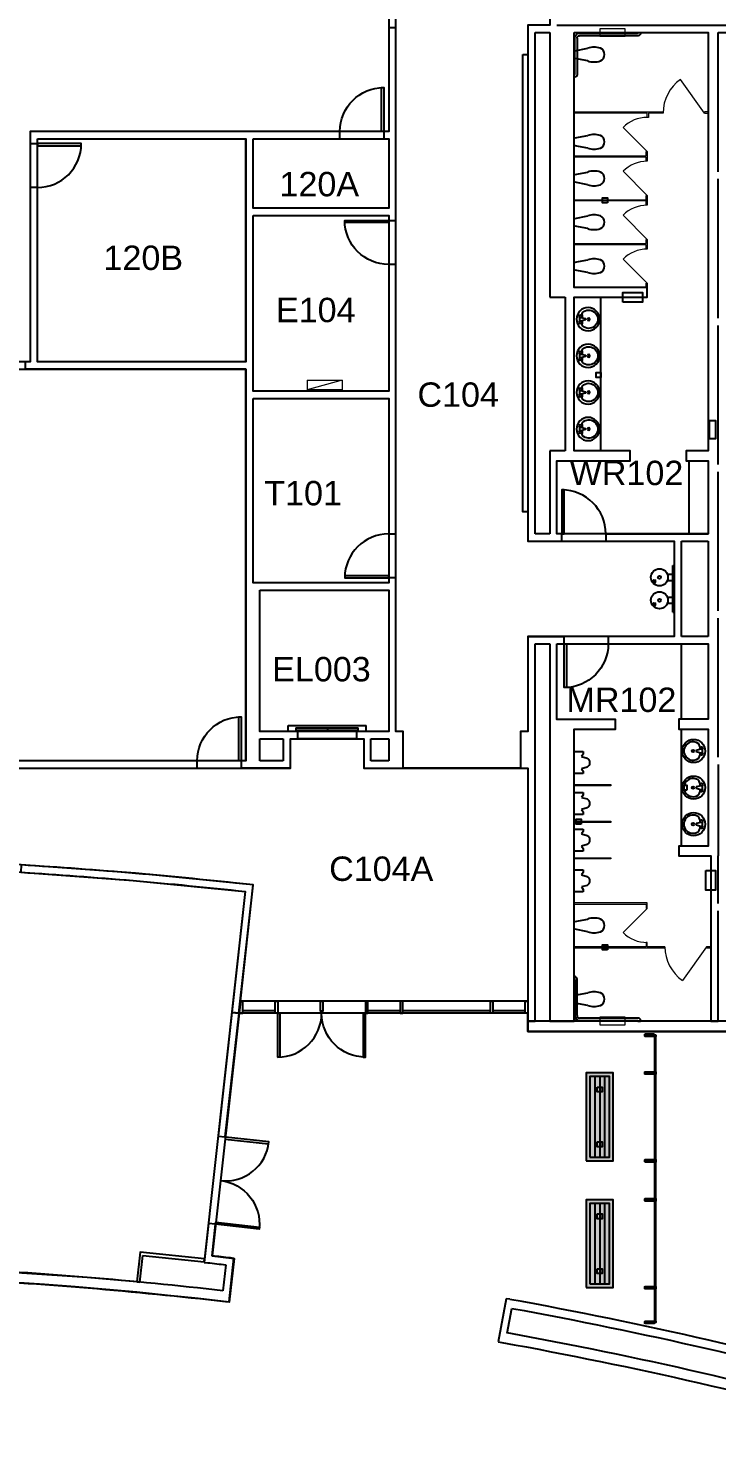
# Model space of a CAD drawing. Header units: inches. Extents: x -60 to 4824, y -1448 to 1233.
# Drawn here: x 3400 to 3965, y -550 to 607 of the extents above; entities that cross this region are included whole.
import ezdxf

# ---------------------------------------------------------------- set-up
doc = ezdxf.new("R2010")
doc.units = ezdxf.units.IN
doc.header["$LTSCALE"] = 96
doc.header["$MEASUREMENT"] = 0
doc.header["$PDMODE"] = 1
doc.header["$PDSIZE"] = -2
for name, color, linetype, lineweight in [('A-Anno-Note', 3, 'Continuous', 25), ('A-EQPM-FIXD', 2, 'Continuous', 13), ('A-FLOR-CASE', 3, 'Continuous', 25), ('A-FLOR-FIXT', 3, 'Continuous', 25), ('A-FLOR-PFIX', 3, 'Continuous', 25), ('A-FLOR-TPTN', 4, 'Continuous', 18)]:
    doc.layers.add(name, color=color, linetype=linetype, lineweight=lineweight)
for name, color, linetype in [('A-DOOR', 4, 'Continuous'), ('A-FLOR-EVTR', 3, 'Continuous'), ('A-FLOR-FD', 1, 'Continuous'), ('A-GLAZ', 3, 'Continuous'), ('A-WALL', 5, 'Continuous'), ('A-WALL-JAMB', 6, 'Continuous'), ('POLYGONS', 1, 'Continuous')]:
    doc.layers.add(name, color=color, linetype=linetype)
doc.styles.add('ATT', font='txt')
doc.styles.get("Standard").update_dxf_attribs({"font": 'arial.ttf'})

# ---------------------------------------------------------------- blocks, each defined once
blk = doc.blocks.new('GBP01')
for p, q in [((-55.5, -1), (-55.5, -1.5)), ((-53.3, -1), (-55.5, -1)), ((-53.5, -3.5), (-5.5, -3.5)), ((-53.3, -1.125), (-53.3, -1)), ((-5.5, -1.5), (-52.925, -1.5)), ((-3.5, -5.5), (-3.5, -35.5)), ((-1.5, -35.125), (-1.5, -5.5)), ((-1.5, -37.5), (-1, -37.5)), ((-1, -35.5), (-1.125, -35.5)), ((-1, -37.5), (-1, -35.5))]:
    blk.add_line(p, q)
for centre, radius, start, end in [((-53.5, -1.5), 2, 180.000008, 270.000006), ((-52.925, -1.125), 0.375, 180.000008, 270.000006), ((-5.5, -5.5), 4, 0.000006, 90.000003), ((-5.5, -5.5), 2, 0.000006, 90.000003), ((-1.5, -35.5), 2, 180.000008, 270.000006), ((-1.125, -35.125), 0.375, 180.000008, 270.000006)]:
    blk.add_arc(centre, radius, start, end)
blk.add_point((0, 0))
blk = doc.blocks.new('urnp01')
for p, q in [((-9, -7.5), (-9, 0)), ((-9, 0), (9, 0)), ((9, 0), (9, -7.5)), ((-7, -7.5), (-9, -7.5)), ((-5, -6), (-7, -7.5)), ((-3.7, -10.6), (-5, -6)), ((5, -6), (3.7, -10.6)), ((7, -7.5), (5, -6)), ((9, -7.5), (7, -7.5))]:
    blk.add_line(p, q)
blk.add_arc((0, -9), 4.03, 203.6878, 336.3141)
blk.add_point((0, 0))
blk = doc.blocks.new('15PLAV05')
at = {"color": 0, "linetype": 'ByBlock'}
for p, q in [((2.5, -1.5), (2.5, 1.5)), ((7.5, 0.5), (3.5, 1.5)), ((4.5, 1.25), (4.5, 3.741657)), ((7.5, -0.5), (7.5, 0.5)), ((3.5, -1.5), (7.5, -0.5)), ((4.5, -3.741657), (4.5, -1.25))]:
    blk.add_line(p, q, dxfattribs=at)
for centre, radius in [((9.5, 0), 9.5), ((3, 2.5), 1), ((10, 0), 1), ((3, -2.5), 1)]:
    blk.add_circle(centre, radius, dxfattribs=at)
for centre, radius, start, end in [((7.5, 3.741657), 3, 123.748989, 180), ((10, 0), 7.5, 236.251011, 123.748989), ((7.5, -3.741657), 3, 180, 236.251011)]:
    blk.add_arc(centre, radius, start, end, dxfattribs=at)
at = {"color": 0, "linetype": 'ByBlock', "style": 'ATT'}
for tag, p, flags in [('ROOM_NUMBER', (0, -27), 1), ('ITEM', (0, -18), 3)]:
    blk.add_attdef(tag, p, '', height=6, dxfattribs=dict(at, flags=flags))
blk = doc.blocks.new('$ELKAYEDFPBM117C')
at = {"layer": 'A-FLOR-FIXT'}
for p, q in [((-19.2, -1), (-19.2, 0)), ((19.2, -1), (19.2, 0)), ((19.2, -1), (-19.2, -1)), ((-11.9, -5.5), (-11.9, -1)), ((-6.9, -5.5), (-6.9, -1)), ((6.9, -5.5), (6.9, -1)), ((11.9, -5.5), (11.9, -1)), ((-7, -16.7), (-7, -15.3)), ((-5.7, -15.2), (-6.7, -15.1)), ((-5.7, -16.8), (-6.7, -16.9)), ((11.7, -16.7), (11.7, -15.3)), ((13.1, -15.2), (12, -15.1)), ((13.1, -16.8), (12, -16.9))]:
    blk.add_line(p, q, dxfattribs=at)
for centre, radius in [((-9.4, -12), 7), ((-9.4, -12), 1.25), ((9.4, -12), 7), ((9.4, -12), 1.25)]:
    blk.add_circle(centre, radius, dxfattribs=at)
for centre, radius, start, end in [((-6.8, -15.3), 0.25, 81.3185, 180), ((-6.8, -16.7), 0.25, 180, 278.6819), ((-5.7, -16), 0.75, 269.997, 90), ((12, -15.3), 0.25, 81.3185, 180), ((12, -16.7), 0.25, 180, 278.6819), ((13.1, -16), 0.75, 269.997, 90)]:
    blk.add_arc(centre, radius, start, end, dxfattribs=at)
blk = doc.blocks.new('WCP02')
for p, q in [((3, -2.7), (3, 2.7)), ((3.8, 3.7), (16, 6)), ((16, -6), (3.8, -3.7))]:
    blk.add_line(p, q)
for centre, radius, start, end in [((4, 2.7), 1, 100.8851, 180), ((22, -11.4), 18.4, 70.949, 109.051), ((25.5, 0), 6.5, 292.6184, 67.3801), ((4, -2.7), 1, 180, 259.1149), ((22, 11.4), 18.4, 250.949, 289.051)]:
    blk.add_arc(centre, radius, start, end)
blk.add_point((0, 0))
blk = doc.blocks.new('bench 6ft')
at = {"layer": 'A-FLOR-CASE'}
blk.add_hatch(color=254, dxfattribs=at).paths.add_polyline_path([(0, -72), (22, -72), (22, 0), (0, 0)])
for p, q in [((7, -3), (7, -69)), ((11, -3), (11, -69)), ((15, -3), (15, -69))]:
    blk.add_line(p, q, dxfattribs=at)
for points in [[(0, -72), (22, -72), (22, 0), (0, 0)], [(3, -69), (19, -69), (19, -3), (3, -3)]]:
    blk.add_lwpolyline(points, close=True, dxfattribs=at)
at = {"layer": 'A-FLOR-CASE', "color": 4}
for points in [[(9, -11.5), (13, -11.5), (13, -15.5), (9, -15.5)], [(9, -56.5), (13, -56.5), (13, -60.5), (9, -60.5)]]:
    blk.add_lwpolyline(points, close=True, dxfattribs=at)
blk = doc.blocks.new('*U217')
at = {"color": 0, "linetype": 'ByBlock'}
for points in [[(-0.5, 0), (0.5, 0, -0.4142136), (1, -0.5), (1, -7.5, -0.4142136), (0.5, -8), (-0.5, -8, -0.4142136), (-1, -7.5), (-1, -0.5, -0.4142136)], [(-0.5, -0.25), (0.5, -0.25, -0.4142136), (0.75, -0.5), (0.75, -7.5, -0.4142136), (0.5, -7.75), (-0.5, -7.75, -0.4142136), (-0.75, -7.5), (-0.75, -0.5, -0.4142136)]]:
    blk.add_lwpolyline(points, format="xyb", close=True, dxfattribs=at)
blk = doc.blocks.new('el-65')
for p, q in [((-0.149, 0.081), (0.149, 0.081)), ((-0.149, 0.081), (-0.149, 0)), ((0.149, 0.081), (-0.149, 0)), ((0.149, 0), (-0.149, 0)), ((0.149, 0.081), (0.149, 0))]:
    blk.add_line(p, q)
blk = doc.blocks.new('*U490')
at = {"linetype": 'ByBlock', "lineweight": -2}
for p, q in [((0, 0), (0, -6)), ((135.5, 0), (0, 0)), ((0, -6), (90.5, -6)), ((96.5, -6), (135.5, -6))]:
    blk.add_line(p, q, dxfattribs=at)
at = {"lineweight": -2}
for p, q in [((0, 0), (0, -6)), ((135.5, 0), (0, 0)), ((0, -6), (90.5, -6)), ((96.5, -6), (135.5, -6))]:
    blk.add_line(p, q, dxfattribs=at)
blk = doc.blocks.new('*U496')
at = {"linetype": 'ByBlock', "lineweight": -2}
for p, q in [((0, 0), (0, -6)), ((68.5, 0), (0, 0)), ((158.5, 0), (74.5, 0)), ((158.5, -6), (158.5, 0)), ((352.5, 0), (194.5, 0)), ((352.5, -6), (352.5, 0)), ((388.5, 0), (388.5, -6)), ((609.5, 0), (388.5, 0)), ((609.5, -6), (609.5, 0)), ((645.5, 0), (645.5, -6)), ((771.5, 0), (645.5, 0)), ((0, -6), (16, -6)), ((18.5, -6), (158.5, -6)), ((194.5, 0), (194.5, -6)), ((194.5, -6), (279.5, -6)), ((285.5, -6), (342.5, -6)), ((348.5, -6), (352.5, -6)), ((388.5, -6), (492.5, -6)), ((498.5, -6), (609.5, -6)), ((645.5, -6), (649.5, -6)), ((655.5, -6), (771.5, -6)), ((777.5, -6), (795.5, -6))]:
    blk.add_line(p, q, dxfattribs=at)
at = {"lineweight": -2}
for p, q in [((0, 0), (0, -6)), ((68.5, 0), (0, 0)), ((158.5, 0), (74.5, 0)), ((158.5, -6), (158.5, 0)), ((352.5, 0), (194.5, 0)), ((352.5, -6), (352.5, 0)), ((388.5, 0), (388.5, -6)), ((609.5, 0), (388.5, 0)), ((609.5, -6), (609.5, 0)), ((645.5, 0), (645.5, -6)), ((771.5, 0), (645.5, 0)), ((0, -6), (16, -6)), ((18.5, -6), (158.5, -6)), ((194.5, 0), (194.5, -6)), ((194.5, -6), (279.5, -6)), ((285.5, -6), (342.5, -6)), ((348.5, -6), (352.5, -6)), ((388.5, -6), (492.5, -6)), ((498.5, -6), (609.5, -6)), ((645.5, -6), (649.5, -6)), ((655.5, -6), (771.5, -6)), ((777.5, -6), (795.5, -6))]:
    blk.add_line(p, q, dxfattribs=at)
blk = doc.blocks.new('*U502')
at = {"linetype": 'ByBlock', "lineweight": -2}
for p, q in [((-6, -6), (4, -6)), ((4, 0), (0, 0)), ((4, -6), (4, 0)), ((40, 0), (40, -6)), ((183, 0), (40, 0)), ((40, -6), (183, -6))]:
    blk.add_line(p, q, dxfattribs=at)
at = {"lineweight": -2}
for p, q in [((-6, -6), (4, -6)), ((4, 0), (0, 0)), ((4, -6), (4, 0)), ((40, 0), (40, -6)), ((183, 0), (40, 0)), ((40, -6), (183, -6))]:
    blk.add_line(p, q, dxfattribs=at)
blk = doc.blocks.new('*U350')
at = {"linetype": 'ByBlock', "lineweight": -2}
for p, q in [((26.5, 0), (0, 0)), ((6, -6), (20.5, -6))]:
    blk.add_line(p, q, dxfattribs=at)
at = {"lineweight": -2}
for p, q in [((26.5, 0), (0, 0)), ((6, -6), (20.5, -6))]:
    blk.add_line(p, q, dxfattribs=at)
blk = doc.blocks.new('*U351')
at = {"linetype": 'ByBlock', "lineweight": -2}
for p, q in [((-6, 0), (34.5, 0)), ((280, 0), (261, 0)), ((282.5, 0), (604.5, 0)), ((0, -6), (19, -6)), ((30.5, -6), (34.5, -6)), ((34.5, -6), (34.5, 0)), ((70.5, 0), (70.5, -6)), ((258.5, 0), (70.5, 0)), ((70.5, -6), (258.5, -6)), ((261, -6), (280, -6)), ((282.5, -6), (377, -6)), ((383, -6), (598.5, -6))]:
    blk.add_line(p, q, dxfattribs=at)
at = {"lineweight": -2}
for p, q in [((-6, 0), (34.5, 0)), ((280, 0), (261, 0)), ((282.5, 0), (604.5, 0)), ((0, -6), (19, -6)), ((30.5, -6), (34.5, -6)), ((34.5, -6), (34.5, 0)), ((70.5, 0), (70.5, -6)), ((258.5, 0), (70.5, 0)), ((70.5, -6), (258.5, -6)), ((261, -6), (280, -6)), ((282.5, -6), (377, -6)), ((383, -6), (598.5, -6))]:
    blk.add_line(p, q, dxfattribs=at)
blk = doc.blocks.new('*U353')
at = {"linetype": 'ByBlock', "lineweight": -2}
for p, q in [((0, 0), (181, 0)), ((181, -6), (181, 0)), ((217, 0), (217, -6)), ((217, 0), (346.5, 0)), ((352.5, 0), (576, 0)), ((699, 0), (576, 0)), ((0, -6), (171, -6)), ((177, -6), (181, -6)), ((217, -6), (237, -6)), ((243, -6), (450, -6)), ((456, -6), (570, -6)), ((576, -6), (699, -6))]:
    blk.add_line(p, q, dxfattribs=at)
at = {"lineweight": -2}
for p, q in [((0, 0), (181, 0)), ((181, -6), (181, 0)), ((217, 0), (217, -6)), ((217, 0), (346.5, 0)), ((352.5, 0), (576, 0)), ((699, 0), (576, 0)), ((0, -6), (171, -6)), ((177, -6), (181, -6)), ((217, -6), (237, -6)), ((243, -6), (450, -6)), ((456, -6), (570, -6)), ((576, -6), (699, -6))]:
    blk.add_line(p, q, dxfattribs=at)
blk = doc.blocks.new('*U354')
at = {"linetype": 'ByBlock', "lineweight": -2}
for p, q in [((10, 0), (6, 0)), ((6, -6), (10, -6)), ((10, -6), (10, 0)), ((46, 0), (46, -6)), ((117, 0), (46, 0)), ((46, -6), (300, -6)), ((294, 0), (123, 0))]:
    blk.add_line(p, q, dxfattribs=at)
at = {"lineweight": -2}
for p, q in [((10, 0), (6, 0)), ((6, -6), (10, -6)), ((10, -6), (10, 0)), ((46, 0), (46, -6)), ((117, 0), (46, 0)), ((46, -6), (300, -6)), ((294, 0), (123, 0))]:
    blk.add_line(p, q, dxfattribs=at)
blk = doc.blocks.new('*U366')
at = {"linetype": 'ByBlock', "lineweight": -2}
for p, q in [((18, 3), (0, 3)), ((24, 3), (282, 3)), ((6, -3), (18, -3)), ((38, -3), (148, -3)), ((156, -3), (276, -3))]:
    blk.add_line(p, q, dxfattribs=at)
at = {"lineweight": -2}
for p, q in [((18, 3), (0, 3)), ((24, 3), (282, 3)), ((6, -3), (18, -3)), ((38, -3), (148, -3)), ((156, -3), (276, -3))]:
    blk.add_line(p, q, dxfattribs=at)
blk = doc.blocks.new('*U295')
at = {"linetype": 'ByBlock', "lineweight": -2}
for p, q in [((32.1, 3), (0, 3)), ((32.1, -3), (32.1, 3)), ((104.1, 3), (104.1, -3)), ((206.2, 3), (104.1, 3)), ((206.2, -3), (206.2, 3)), ((6, -3), (32.1, -3)), ((104.1, -3), (206.2, -3))]:
    blk.add_line(p, q, dxfattribs=at)
at = {"lineweight": -2}
for p, q in [((32.1, 3), (0, 3)), ((32.1, -3), (32.1, 3)), ((104.1, 3), (104.1, -3)), ((206.2, 3), (104.1, 3)), ((206.2, -3), (206.2, 3)), ((6, -3), (32.1, -3)), ((104.1, -3), (206.2, -3))]:
    blk.add_line(p, q, dxfattribs=at)
blk = doc.blocks.new('*U296')
at = {"linetype": 'ByBlock', "lineweight": -2}
for p, q in [((30, 3), (8.5, 3)), ((0, -3), (36, -3))]:
    blk.add_line(p, q, dxfattribs=at)
at = {"lineweight": -2}
for p, q in [((30, 3), (8.5, 3)), ((0, -3), (36, -3))]:
    blk.add_line(p, q, dxfattribs=at)
blk = doc.blocks.new('*U299')
at = {"linetype": 'ByBlock', "lineweight": -2}
for p, q in [((0, 0), (0, -6)), ((207.5, 0), (0, 0)), ((315.5, 0), (237.5, 0)), ((0, -6), (309.5, -6))]:
    blk.add_line(p, q, dxfattribs=at)
at = {"lineweight": -2}
for p, q in [((0, 0), (0, -6)), ((207.5, 0), (0, 0)), ((315.5, 0), (237.5, 0)), ((0, -6), (309.5, -6))]:
    blk.add_line(p, q, dxfattribs=at)
blk = doc.blocks.new('*U303')
at = {"linetype": 'ByBlock', "lineweight": -2}
for p, q in [((0, 3), (30, 3)), ((30, -3), (30, 3)), ((66, 3), (66, -3)), ((120, 3), (66, 3)), ((148, 3), (126, 3)), ((6, -3), (18, -3)), ((24, -3), (30, -3)), ((66, -3), (148, -3))]:
    blk.add_line(p, q, dxfattribs=at)
at = {"lineweight": -2}
for p, q in [((0, 3), (30, 3)), ((30, -3), (30, 3)), ((66, 3), (66, -3)), ((120, 3), (66, 3)), ((148, 3), (126, 3)), ((6, -3), (18, -3)), ((24, -3), (30, -3)), ((66, -3), (148, -3))]:
    blk.add_line(p, q, dxfattribs=at)
blk = doc.blocks.new('*U304')
at = {"linetype": 'ByBlock', "lineweight": -2}
for p, q in [((18, 3), (6, 3)), ((28, 3), (24, 3)), ((28, -3), (28, 3)), ((64, 3), (64, -3)), ((64, 3), (148, 3)), ((0, -3), (28, -3)), ((64, -3), (120, -3)), ((126, -3), (148, -3))]:
    blk.add_line(p, q, dxfattribs=at)
at = {"lineweight": -2}
for p, q in [((18, 3), (6, 3)), ((28, 3), (24, 3)), ((28, -3), (28, 3)), ((64, 3), (64, -3)), ((64, 3), (148, 3)), ((0, -3), (28, -3)), ((64, -3), (120, -3)), ((126, -3), (148, -3))]:
    blk.add_line(p, q, dxfattribs=at)
blk = doc.blocks.new('*U305')
at = {"linetype": 'ByBlock', "lineweight": -2}
for p, q in [((0, 0), (0, -7.3)), ((134, 0), (8, 0)), ((8, -7.3), (134, -7.3))]:
    blk.add_line(p, q, dxfattribs=at)
at = {"lineweight": -2}
for p, q in [((0, 0), (0, -7.3)), ((134, 0), (8, 0)), ((8, -7.3), (134, -7.3))]:
    blk.add_line(p, q, dxfattribs=at)
blk = doc.blocks.new('*U306')
at = {"linetype": 'ByBlock', "lineweight": -2}
for p, q in [((420, 0), (-3, 0)), ((3, -6), (414, -6))]:
    blk.add_line(p, q, dxfattribs=at)
at = {"lineweight": -2}
for p, q in [((420, 0), (-3, 0)), ((3, -6), (414, -6))]:
    blk.add_line(p, q, dxfattribs=at)
blk = doc.blocks.new('*U307')
at = {"linetype": 'ByBlock', "lineweight": -2}
for p, q in [((31.5, 8), (7.5, 8)), ((31.5, 0), (31.5, 8)), ((7.5, 0), (31.5, 0))]:
    blk.add_line(p, q, dxfattribs=at)
at = {"lineweight": -2}
for p, q in [((31.5, 8), (7.5, 8)), ((31.5, 0), (31.5, 8)), ((7.5, 0), (31.5, 0))]:
    blk.add_line(p, q, dxfattribs=at)
blk = doc.blocks.new('*U309')
at = {"linetype": 'ByBlock', "lineweight": -2}
for p, q in [((0, 8), (0, 0)), ((18, 8), (0, 8)), ((0, 0), (18, 0))]:
    blk.add_line(p, q, dxfattribs=at)
at = {"lineweight": -2}
for p, q in [((0, 8), (0, 0)), ((18, 8), (0, 8)), ((0, 0), (18, 0))]:
    blk.add_line(p, q, dxfattribs=at)
blk = doc.blocks.new('*U310')
at = {"linetype": 'ByBlock', "lineweight": -2}
for p, q in [((36, 3), (0, 3)), ((8.5, -3), (29, -3))]:
    blk.add_line(p, q, dxfattribs=at)
at = {"lineweight": -2}
for p, q in [((36, 3), (0, 3)), ((8.5, -3), (29, -3))]:
    blk.add_line(p, q, dxfattribs=at)
blk = doc.blocks.new('*U244')
at = {"linetype": 'ByBlock', "lineweight": -2}
for p, q in [((0, 3), (0, -3)), ((99.8, 3), (0, 3)), ((0, -3), (105.8, -3))]:
    blk.add_line(p, q, dxfattribs=at)
at = {"lineweight": -2}
for p, q in [((0, 3), (0, -3)), ((99.8, 3), (0, 3)), ((0, -3), (105.8, -3))]:
    blk.add_line(p, q, dxfattribs=at)
blk = doc.blocks.new('*U251')
at = {"linetype": 'ByBlock', "lineweight": -2}
for p, q in [((14.5, 0), (0, 0)), ((0, -6), (26.5, -6)), ((26.5, 0), (20.5, 0)), ((26.5, -6), (26.5, 0))]:
    blk.add_line(p, q, dxfattribs=at)
at = {"lineweight": -2}
for p, q in [((14.5, 0), (0, 0)), ((0, -6), (26.5, -6)), ((26.5, 0), (20.5, 0)), ((26.5, -6), (26.5, 0))]:
    blk.add_line(p, q, dxfattribs=at)
blk = doc.blocks.new('*U252')
at = {"linetype": 'ByBlock', "lineweight": -2}
for p, q in [((0, 0), (0, -6)), ((6, 0), (0, 0)), ((31, 0), (12, 0)), ((0, -6), (31, -6))]:
    blk.add_line(p, q, dxfattribs=at)
at = {"lineweight": -2}
for p, q in [((0, 0), (0, -6)), ((6, 0), (0, 0)), ((31, 0), (12, 0)), ((0, -6), (31, -6))]:
    blk.add_line(p, q, dxfattribs=at)
blk = doc.blocks.new('*U253')
at = {"linetype": 'ByBlock', "lineweight": -2}
for p, q in [((24, 0), (6, 0)), ((0, -6), (24, -6))]:
    blk.add_line(p, q, dxfattribs=at)
at = {"lineweight": -2}
for p, q in [((24, 0), (6, 0)), ((0, -6), (24, -6))]:
    blk.add_line(p, q, dxfattribs=at)
blk = doc.blocks.new('*U254')
at = {"linetype": 'ByBlock', "lineweight": -2}
for p, q in [((0, 0), (0, -8.5)), ((177, 0), (0, 0)), ((177, -8.5), (177, 0)), ((213, 0), (213, -8.5)), ((348, 0), (213, 0)), ((348, -8.5), (348, 0)), ((0, -8.5), (177, -8.5)), ((213, -8.5), (348, -8.5))]:
    blk.add_line(p, q, dxfattribs=at)
at = {"lineweight": -2}
for p, q in [((0, 0), (0, -8.5)), ((177, 0), (0, 0)), ((177, -8.5), (177, 0)), ((213, 0), (213, -8.5)), ((348, 0), (213, 0)), ((348, -8.5), (348, 0)), ((0, -8.5), (177, -8.5)), ((213, -8.5), (348, -8.5))]:
    blk.add_line(p, q, dxfattribs=at)
blk = doc.blocks.new('*U319')
at = {"linetype": 'ByBlock', "lineweight": -2}
for p, q in [((21, 0.1), (18, 0)), ((-3, -6), (0, -6))]:
    blk.add_line(p, q, dxfattribs=at)
at = {"lineweight": -2}
for p, q in [((21, 0.1), (18, 0)), ((-3, -6), (0, -6))]:
    blk.add_line(p, q, dxfattribs=at)
at = {"linetype": 'ByBlock', "lineweight": -2, "extrusion": (0, 0, -1)}
blk.add_arc((0, 3588), 3588, 269.7126, 269.9521, dxfattribs=at)
at = {"lineweight": -2, "extrusion": (0, 0, -1)}
blk.add_arc((0, 3588), 3588, 269.7126, 269.9521, dxfattribs=at)
at = {"linetype": 'ByBlock', "lineweight": -2}
blk.add_arc((0, 3588), 3594, 270, 270.2395, dxfattribs=at)
at = {"lineweight": -2}
blk.add_arc((0, 3588), 3594, 270, 270.2395, dxfattribs=at)
blk = doc.blocks.new('*U320')
at = {"linetype": 'ByBlock', "lineweight": -2}
for p, q in [((332.7, 15.4), (335.7, 15.7)), ((-3, 0), (0, 0))]:
    blk.add_line(p, q, dxfattribs=at)
at = {"lineweight": -2}
for p, q in [((332.7, 15.4), (335.7, 15.7)), ((-3, 0), (0, 0))]:
    blk.add_line(p, q, dxfattribs=at)
at = {"linetype": 'ByBlock', "lineweight": -2}
blk.add_arc((0, 3594), 3594, 270, 275.3117, dxfattribs=at)
at = {"lineweight": -2}
blk.add_arc((0, 3594), 3594, 270, 275.3117, dxfattribs=at)
at = {"linetype": 'ByBlock', "lineweight": -2, "extrusion": (0, 0, -1)}
blk.add_arc((0, 3594), 3587, 264.7357, 269.952, dxfattribs=at)
at = {"lineweight": -2, "extrusion": (0, 0, -1)}
blk.add_arc((0, 3594), 3587, 264.7357, 269.952, dxfattribs=at)
blk = doc.blocks.new('*U323')
at = {"linetype": 'ByBlock', "lineweight": -2}
for p, q in [((117, 3), (6, 3)), ((6, -3), (117, -3))]:
    blk.add_line(p, q, dxfattribs=at)
at = {"lineweight": -2}
for p, q in [((117, 3), (6, 3)), ((6, -3), (117, -3))]:
    blk.add_line(p, q, dxfattribs=at)
blk = doc.blocks.new('*U324')
at = {"linetype": 'ByBlock', "lineweight": -2}
for p, q in [((117, 3), (6, 3)), ((6, -3), (117, -3))]:
    blk.add_line(p, q, dxfattribs=at)
at = {"lineweight": -2}
for p, q in [((117, 3), (6, 3)), ((6, -3), (117, -3))]:
    blk.add_line(p, q, dxfattribs=at)
blk = doc.blocks.new('*U327')
at = {"linetype": 'ByBlock', "lineweight": -2}
for p, q in [((1083.3, 153.7), (1084.9, 147.9)), ((1050.3, 138.1), (1048.7, 143.9)), ((870.6, 98.6), (871.9, 92.7)), ((821.4, 87.6), (822.7, 81.8)), ((836.8, 84.8), (835.5, 90.7)), ((787.4, 74.3), (786.2, 80.2)), ((431.4, 17.9), (430.7, 23.9)), ((466.5, 28), (467.2, 22.1)), ((355, 10.2), (354.4, 16.2)), ((390.2, 19.6), (390.8, 13.6)), ((188, -1.5), (187.7, 4.5)), ((223.7, 6.4), (224, 0.4)), ((-3, -6), (0, -6))]:
    blk.add_line(p, q, dxfattribs=at)
at = {"lineweight": -2}
for p, q in [((1083.3, 153.7), (1084.9, 147.9)), ((1050.3, 138.1), (1048.7, 143.9)), ((870.6, 98.6), (871.9, 92.7)), ((821.4, 87.6), (822.7, 81.8)), ((836.8, 84.8), (835.5, 90.7)), ((787.4, 74.3), (786.2, 80.2)), ((431.4, 17.9), (430.7, 23.9)), ((466.5, 28), (467.2, 22.1)), ((355, 10.2), (354.4, 16.2)), ((390.2, 19.6), (390.8, 13.6)), ((188, -1.5), (187.7, 4.5)), ((223.7, 6.4), (224, 0.4)), ((-3, -6), (0, -6))]:
    blk.add_line(p, q, dxfattribs=at)
at = {"linetype": 'ByBlock', "lineweight": -2}
for start, end in [(289.5854, 290.6474), (286.1521, 289.2846), (289.2846, 289.5854), (282.9186, 285.5246), (285.5246, 285.6232), (282.1774, 282.2863), (282.2863, 282.3897), (276.8799, 281.6485), (275.7512, 276.2475), (276.2475, 276.351), (273.2922, 273.8175), (273.8175, 275.2223), (270, 272.7633)]:
    blk.add_arc((0, 3894), 3900, start, end, dxfattribs=at)
at = {"lineweight": -2}
for start, end in [(289.5854, 290.6474), (286.1521, 289.2846), (289.2846, 289.5854), (282.9186, 285.5246), (285.5246, 285.6232), (282.1774, 282.2863), (282.2863, 282.3897), (276.8799, 281.6485), (275.7512, 276.2475), (276.2475, 276.351), (273.2922, 273.8175), (273.8175, 275.2223), (270, 272.7633)]:
    blk.add_arc((0, 3894), 3900, start, end, dxfattribs=at)
at = {"linetype": 'ByBlock', "lineweight": -2, "extrusion": (0, 0, -1)}
for start, end in [(249.3611, 250.3778), (250.4146, 250.7154), (250.7522, 253.8475), (254.5195, 257.081), (254.3772, 254.4312), (257.7579, 257.8222), (257.6107, 257.6696), (258.3519, 263.1197), (263.6494, 263.7084), (264.7781, 266.1383), (263.7967, 264.2484), (267.2371, 269.9559), (266.2267, 266.7074)]:
    blk.add_arc((0, 3894), 3894, start, end, dxfattribs=at)
at = {"lineweight": -2, "extrusion": (0, 0, -1)}
for start, end in [(249.3611, 250.3778), (250.4146, 250.7154), (250.7522, 253.8475), (254.5195, 257.081), (254.3772, 254.4312), (257.7579, 257.8222), (257.6107, 257.6696), (258.3519, 263.1197), (263.6494, 263.7084), (264.7781, 266.1383), (263.7967, 264.2484), (267.2371, 269.9559), (266.2267, 266.7074)]:
    blk.add_arc((0, 3894), 3894, start, end, dxfattribs=at)
blk = doc.blocks.new('*U161')
at = {"linetype": 'ByBlock', "lineweight": -2}
for p, q in [((111.5, 0), (6, 0)), ((6, -6), (117, -6))]:
    blk.add_line(p, q, dxfattribs=at)
at = {"lineweight": -2}
for p, q in [((111.5, 0), (6, 0)), ((6, -6), (117, -6))]:
    blk.add_line(p, q, dxfattribs=at)
blk = doc.blocks.new('*U164')
at = {"linetype": 'ByBlock', "lineweight": -2}
for p, q in [((0, 0), (0, -4)), ((80, 4), (20, 4)), ((80, -4), (80, 4)), ((0, -4), (12.8, -4)), ((20, -4), (80, -4))]:
    blk.add_line(p, q, dxfattribs=at)
at = {"lineweight": -2}
for p, q in [((0, 0), (0, -4)), ((80, 4), (20, 4)), ((80, -4), (80, 4)), ((0, -4), (12.8, -4)), ((20, -4), (80, -4))]:
    blk.add_line(p, q, dxfattribs=at)
blk = doc.blocks.new('*U165')
at = {"linetype": 'ByBlock', "lineweight": -2}
for p, q in [((0, 8), (0, 0)), ((34, 8), (0, 8)), ((0, 0), (48, 0))]:
    blk.add_line(p, q, dxfattribs=at)
at = {"lineweight": -2}
for p, q in [((0, 8), (0, 0)), ((34, 8), (0, 8)), ((0, 0), (48, 0))]:
    blk.add_line(p, q, dxfattribs=at)
blk = doc.blocks.new('*U166')
at = {"linetype": 'ByBlock', "lineweight": -2}
for p, q in [((26, 0), (0, 0)), ((26, -8), (26, 0)), ((2, -8), (26, -8))]:
    blk.add_line(p, q, dxfattribs=at)
at = {"lineweight": -2}
for p, q in [((26, 0), (0, 0)), ((26, -8), (26, 0)), ((2, -8), (26, -8))]:
    blk.add_line(p, q, dxfattribs=at)
blk = doc.blocks.new('*U175')
at = {"linetype": 'ByBlock', "lineweight": -2}
for p, q in [((6, 0), (0, 0)), ((6, -30), (6, 0)), ((0, -30), (6, -30))]:
    blk.add_line(p, q, dxfattribs=at)
at = {"lineweight": -2}
for p, q in [((6, 0), (0, 0)), ((6, -30), (6, 0)), ((0, -30), (6, -30))]:
    blk.add_line(p, q, dxfattribs=at)
blk = doc.blocks.new('*U176')
at = {"linetype": 'ByBlock', "lineweight": -2}
for p, q in [((0, 0), (0, -30)), ((6, 0), (0, 0)), ((0, -30), (6, -30))]:
    blk.add_line(p, q, dxfattribs=at)
at = {"lineweight": -2}
for p, q in [((0, 0), (0, -30)), ((6, 0), (0, 0)), ((0, -30), (6, -30))]:
    blk.add_line(p, q, dxfattribs=at)
blk = doc.blocks.new('*U372')
at = {"linetype": 'ByBlock', "lineweight": -2}
for p, q in [((0, 8), (0, 1.4)), ((12.8, 8), (0, 8)), ((6, 0), (12.8, 0)), ((66, 8), (20, 8)), ((20, 0), (66, 0)), ((66, 0), (66, 8))]:
    blk.add_line(p, q, dxfattribs=at)
at = {"lineweight": -2}
for p, q in [((0, 8), (0, 1.4)), ((12.8, 8), (0, 8)), ((6, 0), (12.8, 0)), ((66, 8), (20, 8)), ((20, 0), (66, 0)), ((66, 0), (66, 8))]:
    blk.add_line(p, q, dxfattribs=at)
blk = doc.blocks.new('*U405')
at = {"linetype": 'ByBlock', "lineweight": -2}
for p, q in [((81, 3), (3, 3)), ((3, -3), (81, -3))]:
    blk.add_line(p, q, dxfattribs=at)
at = {"lineweight": -2}
for p, q in [((81, 3), (3, 3)), ((3, -3), (81, -3))]:
    blk.add_line(p, q, dxfattribs=at)
blk = doc.blocks.new('*U456')
at = {"linetype": 'ByBlock', "lineweight": -2}
for p, q in [((50.5, 1.2), (-2.5, 1.2)), ((50.5, -1.3), (50.5, 1.2)), ((0, -1.3), (50.5, -1.3))]:
    blk.add_line(p, q, dxfattribs=at)
at = {"lineweight": -2}
for p, q in [((50.5, 1.2), (-2.5, 1.2)), ((50.5, -1.3), (50.5, 1.2)), ((0, -1.3), (50.5, -1.3))]:
    blk.add_line(p, q, dxfattribs=at)
blk = doc.blocks.new('*U457')
at = {"linetype": 'ByBlock', "lineweight": -2}
for p, q in [((23.3, 0), (1.3, 0)), ((23.3, -2.5), (23.3, 0)), ((-1.2, -2.5), (23.3, -2.5))]:
    blk.add_line(p, q, dxfattribs=at)
at = {"lineweight": -2}
for p, q in [((23.3, 0), (1.3, 0)), ((23.3, -2.5), (23.3, 0)), ((-1.2, -2.5), (23.3, -2.5))]:
    blk.add_line(p, q, dxfattribs=at)
blk = doc.blocks.new('*U467')
at = {"linetype": 'ByBlock', "lineweight": -2}
for p, q in [((117, 0), (3, 0)), ((237, 0), (123, 0)), ((357, 0), (243, 0)), ((477, 0), (363, 0)), ((597, 0), (483, 0)), ((603, 0), (678, 0)), ((3, -8), (346, -8)), ((354, -8), (414, -8)), ((420, -8), (498, -8)), ((504, -8), (566, -8)), ((574, -8), (670, -8))]:
    blk.add_line(p, q, dxfattribs=at)
at = {"lineweight": -2}
for p, q in [((117, 0), (3, 0)), ((237, 0), (123, 0)), ((357, 0), (243, 0)), ((477, 0), (363, 0)), ((597, 0), (483, 0)), ((603, 0), (678, 0)), ((3, -8), (346, -8)), ((354, -8), (414, -8)), ((420, -8), (498, -8)), ((504, -8), (566, -8)), ((574, -8), (670, -8))]:
    blk.add_line(p, q, dxfattribs=at)
blk = doc.blocks.new('*U468')
at = {"linetype": 'ByBlock', "lineweight": -2}
for p, q in [((0, 0), (181, 0)), ((187, 0), (370, 0)), ((6, -6), (157, -6)), ((163, -6), (307, -6)), ((313, -6), (370, -6))]:
    blk.add_line(p, q, dxfattribs=at)
at = {"lineweight": -2}
for p, q in [((0, 0), (181, 0)), ((187, 0), (370, 0)), ((6, -6), (157, -6)), ((163, -6), (307, -6)), ((313, -6), (370, -6))]:
    blk.add_line(p, q, dxfattribs=at)
blk = doc.blocks.new('*U469')
at = {"linetype": 'ByBlock', "lineweight": -2}
for p, q in [((6, 0), (146, 0)), ((6, -11.5), (24, -11.5)), ((30, -11.5), (146, -11.5))]:
    blk.add_line(p, q, dxfattribs=at)
at = {"lineweight": -2}
for p, q in [((6, 0), (146, 0)), ((6, -11.5), (24, -11.5)), ((30, -11.5), (146, -11.5))]:
    blk.add_line(p, q, dxfattribs=at)
blk = doc.blocks.new('*U477')
at = {"linetype": 'ByBlock', "lineweight": -2}
for p, q in [((213, 0), (0, 0)), ((4, -20), (213, -20))]:
    blk.add_line(p, q, dxfattribs=at)
at = {"lineweight": -2}
for p, q in [((213, 0), (0, 0)), ((4, -20), (213, -20))]:
    blk.add_line(p, q, dxfattribs=at)
blk = doc.blocks.new('*U478')
at = {"linetype": 'ByBlock', "lineweight": -2}
for p, q in [((64.4, 0), (3, 0)), ((3, -6), (63, -6))]:
    blk.add_line(p, q, dxfattribs=at)
at = {"lineweight": -2}
for p, q in [((64.4, 0), (3, 0)), ((3, -6), (63, -6))]:
    blk.add_line(p, q, dxfattribs=at)
blk = doc.blocks.new('*U479')
at = {"linetype": 'ByBlock', "lineweight": -2}
for p, q in [((0, 0), (0, -20)), ((247.3, 0), (0, 0)), ((0, -20), (239.3, -20))]:
    blk.add_line(p, q, dxfattribs=at)
at = {"lineweight": -2}
for p, q in [((0, 0), (0, -20)), ((247.3, 0), (0, 0)), ((0, -20), (239.3, -20))]:
    blk.add_line(p, q, dxfattribs=at)
blk = doc.blocks.new('*U480')
at = {"linetype": 'ByBlock', "lineweight": -2}
for p, q in [((226.6, -1.3), (226, 7.2)), ((0, 0), (-3, 0))]:
    blk.add_line(p, q, dxfattribs=at)
at = {"lineweight": -2}
for p, q in [((226.6, -1.3), (226, 7.2)), ((0, 0), (-3, 0))]:
    blk.add_line(p, q, dxfattribs=at)
at = {"linetype": 'ByBlock', "lineweight": -2, "extrusion": (0, 0, -1)}
blk.add_arc((0, 3558), 3558, 266.3574, 270, dxfattribs=at)
at = {"lineweight": -2, "extrusion": (0, 0, -1)}
blk.add_arc((0, 3558), 3558, 266.3574, 270, dxfattribs=at)
at = {"linetype": 'ByBlock', "lineweight": -2}
blk.add_arc((0, 3558), 3566.5, 270.0488, 273.6426, dxfattribs=at)
at = {"lineweight": -2}
blk.add_arc((0, 3558), 3566.5, 270.0488, 273.6426, dxfattribs=at)
blk = doc.blocks.new('*U481')
at = {"linetype": 'ByBlock', "lineweight": -2}
for p, q in [((332.5, 15.6), (329.5, 15.3)), ((0, 0), (-3, 0))]:
    blk.add_line(p, q, dxfattribs=at)
at = {"lineweight": -2}
for p, q in [((332.5, 15.6), (329.5, 15.3)), ((0, 0), (-3, 0))]:
    blk.add_line(p, q, dxfattribs=at)
at = {"linetype": 'ByBlock', "lineweight": -2, "extrusion": (0, 0, -1)}
blk.add_arc((0, 3558), 3558, 264.6861, 270, dxfattribs=at)
at = {"lineweight": -2, "extrusion": (0, 0, -1)}
blk.add_arc((0, 3558), 3558, 264.6861, 270, dxfattribs=at)
at = {"linetype": 'ByBlock', "lineweight": -2}
blk.add_arc((0, 3558), 3566.5, 270.0481, 275.265, dxfattribs=at)
at = {"lineweight": -2}
blk.add_arc((0, 3558), 3566.5, 270.0481, 275.265, dxfattribs=at)
blk = doc.blocks.new('*U35')
at = {"linetype": 'ByBlock', "lineweight": -2}
for p, q in [((18, 0), (0, 0)), ((0, -6), (24, -6))]:
    blk.add_line(p, q, dxfattribs=at)
at = {"lineweight": -2}
for p, q in [((18, 0), (0, 0)), ((0, -6), (24, -6))]:
    blk.add_line(p, q, dxfattribs=at)
blk = doc.blocks.new('*U40')
at = {"linetype": 'ByBlock', "lineweight": -2}
for p, q in [((62.2, 0), (0, 0)), ((0, -6), (62.2, -6))]:
    blk.add_line(p, q, dxfattribs=at)
at = {"lineweight": -2}
for p, q in [((62.2, 0), (0, 0)), ((0, -6), (62.2, -6))]:
    blk.add_line(p, q, dxfattribs=at)

msp = doc.modelspace()

# ---------------------------------------------------------------- linework, layer by layer
at = {"layer": 'A-DOOR', "linetype": 'ByBlock', "lineweight": -2}
for points in [[(3692, 522), (3690.2, 522), (3690.2, 558), (3692, 558)], [(3408, 512), (3408, 510.2), (3444, 510.2), (3444, 512)], [(3696, 449), (3696, 447.2), (3660, 447.2), (3660, 449)], [(3838, 192), (3839.8, 192), (3839.8, 228), (3838, 228)], [(3696, 156), (3696, 157.7), (3660, 157.7), (3660, 156)], [(3840, 102), (3841.8, 102), (3841.8, 66), (3840, 66)], [(3575, 6), (3573.2, 6), (3573.2, 42), (3575, 42)], [(3562.1, -302.5), (3561.9, -304.2), (3597.6, -308.2), (3597.8, -306.4)], [(3554.1, -374), (3554.3, -372.3), (3590.1, -376.3), (3589.9, -378)]]:
    msp.add_lwpolyline(points, close=True, dxfattribs=at)
at = {"layer": 'A-DOOR', "linetype": 'Continuous', "lineweight": -3}
for points in [[(3605, -201), (3606.7, -201), (3606.7, -237), (3605, -237)], [(3677, -201), (3675.2, -201), (3675.2, -237), (3677, -237)]]:
    msp.add_lwpolyline(points, close=True, dxfattribs=at)
at = {"layer": 'A-DOOR', "linetype": 'ByBlock', "lineweight": -2, "extrusion": (0, 0, -1)}
for centre, start, end in [((-3692, 522), 0, 90), ((-3696, 449), 270, 0), ((-3840, 102), 180, 270), ((-3575, 6), 360, 90), ((-3554.1, -374), 96.3366, 186.3366)]:
    msp.add_arc(centre, 36, start, end, dxfattribs=at)
at = {"layer": 'A-DOOR', "linetype": 'ByBlock', "lineweight": -2}
for centre, start, end in [((3408, 512), 270, 0), ((3838, 192), 0, 90), ((3696, 156), 90, 180), ((3562.1, -302.5), 263.6634, 353.6634)]:
    msp.add_arc(centre, 36, start, end, dxfattribs=at)
at = {"layer": 'A-DOOR', "linetype": 'Continuous', "lineweight": -3}
msp.add_arc((3605, -201), 36, 270, 0, dxfattribs=at)
at = {"layer": 'A-DOOR', "linetype": 'Continuous', "lineweight": -3, "extrusion": (0, 0, -1)}
msp.add_arc((-3677, -201), 36, 270, 0, dxfattribs=at)
at = {"layer": 'A-FLOR-CASE'}
for p, q in [((3870, 260), (3870, 386)), ((3936, -64), (3936, 31.8))]:
    msp.add_line(p, q, dxfattribs=at)
for points in [[(3806, 585), (3810, 585), (3810, 210), (3806, 210)], [(3888, 382), (3888, 390), (3904, 390), (3904, 382)], [(3959, 285), (3964, 285), (3964, 270), (3959, 270)], [(3956, -84), (3964, -84), (3964, -100), (3956, -100)]]:
    msp.add_lwpolyline(points, close=True, dxfattribs=at)
for points in [[(3942, 252), (3942, 192)], [(3936, 40), (3936, 102)]]:
    msp.add_lwpolyline(points, dxfattribs=at)
at = {"layer": 'A-FLOR-EVTR'}
for p, q in [((3613.5, 35), (3677.5, 35)), ((3613.5, 30), (3613.5, 35)), ((3677.5, 30), (3677.5, 35)), ((3620, 33), (3671, 33)), ((3620, 33), (3620, 31)), ((3620, 31), (3671, 31)), ((3646, 31), (3646, 33)), ((3671, 31), (3671, 33))]:
    msp.add_line(p, q, dxfattribs=at)
for points in [[(3669.5, 30), (3621.5, 30)], [(3669.5, 24), (3621.5, 24)]]:
    msp.add_lwpolyline(points, dxfattribs=at)
at = {"layer": 'A-FLOR-FD'}
for points in [[(3875.4, 463.5), (3871.4, 463.5), (3871.4, 467.5), (3875.4, 467.5)], [(3853.7, -46), (3849.7, -46), (3849.7, -42), (3853.7, -42)], [(3875.4, -149), (3871.4, -149), (3871.4, -145), (3875.4, -145)]]:
    msp.add_lwpolyline(points, close=True, dxfattribs=at)
at = {"layer": 'A-FLOR-FD', "elevation": 0}
for points in [[(3870, 320.3), (3866, 320.3), (3866, 324.3), (3870, 324.3)], [(3940.5, -18), (3936.5, -18), (3936.5, -14), (3940.5, -14)]]:
    msp.add_lwpolyline(points, close=True, dxfattribs=at)
at = {"layer": 'A-FLOR-TPTN'}
for p, q in [((3955, 537), (3935.3, 564.7)), ((3907, -110.5), (3907, -110.5)), ((3908, -110.5), (3908, -110.5)), ((3956.5, -146.5), (3936.8, -174.2))]:
    msp.add_line(p, q, dxfattribs=at)
for points in [[(3889.8, 606.2), (3869, 606.2), (3869, 600), (3889.8, 600)], [(3889.8, -204.3), (3869, -204.3), (3869, -210.5), (3889.8, -210.5)]]:
    msp.add_lwpolyline(points, close=True, dxfattribs=at)
at = {"layer": 'A-FLOR-TPTN', "elevation": 0}
for points in [[(3848, 538), (3921, 538), (3921, 537), (3909, 537), (3909, 533.5), (3908, 533.5), (3908, 537), (3848, 537)], [(3960, -146.5), (3956.5, -146.5), (3956.5, -147.5), (3960, -147.5)]]:
    msp.add_lwpolyline(points, dxfattribs=at)
at = {"layer": 'A-FLOR-TPTN'}
for points in [[(3958, 538), (3955, 538), (3955, 537), (3958, 537)], [(3908, 505.5), (3908, 505.5), (3888.2, 525.3)], [(3848, 502), (3907, 502), (3907, 505.5), (3908, 505.5), (3908, 505.5), (3908, 505.5), (3908, 497.5), (3907, 497.5), (3907, 501), (3848, 501)], [(3908, 469.5), (3908, 469.5), (3888.2, 489.3)], [(3848, 466), (3907, 466), (3907, 469.5), (3908, 469.5), (3908, 461.5), (3907, 461.5), (3907, 465), (3848, 465)], [(3908, 461.5), (3908, 469.5)], [(3908, 433.5), (3908, 433.5), (3888.2, 453.3)], [(3848, 430), (3907, 430), (3907, 433.5), (3908, 433.5), (3908, 425.5), (3907, 425.5), (3907, 429), (3848, 429)], [(3908, 397.5), (3908, 397.5), (3888.2, 417.3)], [(3907, 394), (3907, 394), (3907, 397.5), (3908, 397.5), (3908, 394), (3908, 394), (3908, 394), (3908, 394)], [(3848, -13.5), (3877, -13.5), (3877, -13.5), (3878, -13.5), (3878, -14.5), (3878, -14.5), (3878, -14.5), (3848, -14.5)], [(3848, -43.5), (3877, -43.5), (3877, -43.5), (3878, -43.5), (3878, -44.5), (3878, -44.5), (3878, -44.5), (3848, -44.5)], [(3848, -73.5), (3877, -73.5), (3877, -73.5), (3878, -73.5), (3878, -74.5), (3878, -74.5), (3878, -74.5), (3848, -74.5)], [(3848, -111.5), (3907, -111.5), (3907, -115), (3908, -115), (3908, -110.5), (3848, -110.5)], [(3908, -115), (3908, -115), (3888.2, -134.8)], [(3848, -147.5), (3922.5, -147.5), (3922.5, -146.5), (3908, -146.5), (3908, -143), (3907, -143), (3907, -146.5), (3848, -146.5)]]:
    msp.add_lwpolyline(points, dxfattribs=at)
for centre, radius, start, end in [((3955, 537), 34, 125.4715, 180.02), ((3908, 505.5), 28, 90, 135), ((3908, 469.5), 28, 90, 135), ((3908, 433.5), 28, 90, 135), ((3908, 397.5), 28, 90, 135), ((3908, -115), 28, 225, 270), ((3956.5, -146.5), 34, 179.98, 234.5285)]:
    msp.add_arc(centre, radius, start, end, dxfattribs=at)
at = {"layer": 'A-GLAZ', "linetype": 'Continuous', "lineweight": 18}
for p, q in [((3603, -191), (3576.4, -191)), ((3705.6, -191), (3679, -191)), ((3808, -191), (3707.5, -191)), ((3603, -201), (3576.4, -201)), ((3705.6, -201), (3679, -201)), ((3808, -201), (3707.5, -201))]:
    msp.add_line(p, q, dxfattribs=at)
at = {"layer": 'A-GLAZ', "linetype": 'Continuous', "lineweight": -3}
for p, q in [((3603, -199), (3576.4, -199)), ((3705.5, -199), (3679.1, -199)), ((3779.5, -199), (3707.5, -199)), ((3808, -199), (3781.5, -199))]:
    msp.add_line(p, q, dxfattribs=at)
at = {"layer": 'A-GLAZ'}
for points in [[(3914.2, -249.8), (3914.2, -219.3), (3914.7, -219.3), (3914.7, -249.8), (3914.2, -249.8)], [(3914.2, -321.8), (3914.2, -250.3), (3914.7, -250.3), (3914.7, -321.8), (3914.2, -321.8)], [(3914.2, -353.8), (3914.2, -322.3), (3914.7, -322.3), (3914.7, -353.8), (3914.2, -353.8)], [(3914.2, -425.8), (3914.2, -354.3), (3914.7, -354.3), (3914.7, -425.8)], [(3914.7, -426.3), (3914.7, -454.2), (3914.2, -454.2), (3914.2, -426.3)]]:
    msp.add_lwpolyline(points, close=True, dxfattribs=at)
at = {"layer": 'A-WALL-JAMB', "linetype": 'Continuous', "lineweight": -3}
for points in [[(3576.4, -191), (3574.4, -191), (3573.3, -201), (3576.4, -201)], [(3603, -191), (3605, -191), (3605, -201), (3603, -201)], [(3640, -191), (3642, -191), (3642, -199.2), (3640, -199.2)], [(3679, -191), (3677, -191), (3677, -201), (3679, -201)], [(3707.5, -191), (3705.5, -191), (3705.5, -201), (3707.5, -201)], [(3779.5, -191), (3781.5, -191), (3781.5, -201), (3779.5, -201)], [(3808, -191), (3810, -191), (3810, -201), (3808, -201)]]:
    msp.add_lwpolyline(points, close=True, dxfattribs=at)
at = {"layer": 'A-WALL-JAMB'}
for points in [[(3914, -219), (3914, -220), (3914.1, -220), (3914.1, -219.1), (3914.9, -219.1), (3914.9, -220), (3915, -220), (3915, -219)], [(3914, -250), (3914, -249), (3914.1, -249), (3914.1, -249.9), (3914.9, -249.9), (3914.9, -249), (3915, -249), (3915, -250)], [(3914, -250), (3914, -251), (3914.1, -251), (3914.1, -250.1), (3914.9, -250.1), (3914.9, -251), (3915, -251), (3915, -250)], [(3914, -322), (3914, -321), (3914.1, -321), (3914.1, -321.9), (3914.9, -321.9), (3914.9, -321), (3915, -321), (3915, -322)], [(3914, -322), (3914, -323), (3914.1, -323), (3914.1, -322.1), (3914.9, -322.1), (3914.9, -323), (3915, -323), (3915, -322)], [(3914, -354), (3914, -353), (3914.1, -353), (3914.1, -353.9), (3914.9, -353.9), (3914.9, -353), (3915, -353), (3915, -354)], [(3914, -354), (3914, -355), (3914.1, -355), (3914.1, -354.1), (3914.9, -354.1), (3914.9, -355), (3915, -355), (3915, -354)], [(3914, -426), (3914, -425), (3914.1, -425), (3914.1, -425.9), (3914.9, -425.9), (3914.9, -425), (3915, -425), (3915, -426)], [(3914, -426), (3914, -427), (3914.1, -427), (3914.1, -426.1), (3914.9, -426.1), (3914.9, -427), (3915, -427), (3915, -426)], [(3914, -454.5), (3914, -453.5), (3914.1, -453.5), (3914.1, -454.4), (3914.9, -454.4), (3914.9, -453.5), (3915, -453.5), (3915, -454.5)]]:
    msp.add_lwpolyline(points, close=True, dxfattribs=at)
at = {"layer": 'POLYGONS'}
msp.add_lwpolyline([(2290, 810), (3608, 810), (3608, 886), (3583.5, 886), (3583.5, 1233.5), (3782.2, 1233.5), (3782.2, 1209), (3838, 1209), (3838, 810), (4764, 810), (4764, 664), (4788, 664), (4788, -70), (4764, -70), (4764, -216), (3810, -216), (3810, -201), (3573.3, -201), (3551.2, -400), (3569.3, -402), (3565.1, -437.8, 0.228247), (646.6, -1448.2)], format="xyb", dxfattribs=at)
for points in [[(3342, 783), (3351, 783), (3351, 801.5), (3675, 801.5), (3675, 783), (3696, 783), (3696, 522), (3402, 522), (3402, 333), (3342, 333)], [(3408, 516), (3579, 516), (3579, 333), (3408, 333)], [(3585, 516), (3696, 516), (3696, 459), (3585, 459)], [(3585, 453), (3696, 453), (3696, 309), (3585, 309)], [(3232.5, 327), (3579, 327), (3579, 6), (3351, 6), (3351, 27), (3327, 27), (3327, 6), (3232.5, 6)], [(2874, 0), (2994.5, 0), (2994.5, 6), (3005, 6), (3005, 0), (3615.5, 0), (3615.5, 24), (3675.5, 24), (3675.5, 0), (3810, 0), (3810, -191), (3574.4, -191), (3585, -95.8), (3488.4, -86.3), (3394.6, -79.4), (3358.7, -77.3), (3323, -75.6), (3227.4, -72.7), (3191.4, -72.2), (3150.6, -72), (3114.6, -71.9), (2952.4, -77.2), (2874, -82.1)]]:
    msp.add_lwpolyline(points, close=True, dxfattribs=at)
at = {"layer": 'POLYGONS', "elevation": 0}
for points in [[(3702, 727), (3810, 727), (3810, 663), (3828, 663), (3828, 609), (3810, 609), (3810, 186), (3930, 186), (3930, 108), (3810, 108), (3810, 30), (3804, 30), (3804, 0), (3708, 0), (3708, 30), (3702, 30)], [(3848, 603), (3958, 603), (3958, 260), (3940, 260), (3940, 252), (3958, 252), (3958, 192), (3834, 192), (3834, 252), (3894, 252), (3894, 260), (3848, 260), (3848, 386), (3908, 386), (3908, 394), (3848, 394)], [(3585, 303), (3696, 303), (3696, 152), (3585, 152)], [(3590.5, 146), (3696, 146), (3696, 30), (3590.5, 30)], [(3834, 102), (3958, 102), (3958, 40), (3934, 40), (3934, 32), (3958, 32), (3958, -64), (3934, -64), (3934, -72), (3960, -72), (3960, -207.5), (3848, -207.5), (3848, 31.8), (3882, 31.8), (3882, 39.8), (3834, 39.8)], [(3325.7, -81.8), (3358.3, -83.3), (3394.3, -85.4), (3486.4, -92.2), (3578.4, -101.1), (3544.9, -402.3), (3492.2, -396.8), (3489.5, -421.3), (3448.8, -417.7), (3337.2, -410.2), (3288.1, -407.5), (3288.6, -383.5), (3267, -382.7), (3266.5, -406.7), (3216.2, -406), (3160.4, -405.5), (3160.6, -158.2), (3324.5, -158.8)]]:
    msp.add_lwpolyline(points, close=True, dxfattribs=at)

# ---------------------------------------------------------------- block references
at = {"layer": 'A-EQPM-FIXD', "xscale": 96, "yscale": 96, "zscale": 96}
msp.add_blockref('el-65', (3643.6, 310.2), dxfattribs=at)
at = {"layer": 'A-FLOR-CASE'}
for p in [(3858, -250), (3858, -354)]:
    msp.add_blockref('bench 6ft', p, dxfattribs=at)
at = {"layer": 'A-FLOR-FIXT', "xscale": -1}
msp.add_blockref('GBP01', (3847, 604), dxfattribs=at)
at = {"layer": 'A-FLOR-FIXT', "xscale": 0.86206896551721, "yscale": 0.86206896551721, "zscale": 0.86206896551721}
for p in [(3845.4, 585), (3845.4, 513.5), (3845.4, 483.5), (3845.4, 447.5), (3845.4, 411.5), (3845.4, -129), (3845.4, -189.5)]:
    msp.add_blockref('WCP02', p, dxfattribs=at)
at = {"layer": 'A-FLOR-FIXT'}
for name, p, rotation in [('$ELKAYEDFPBM117C', (3930, 147), 270), ('urnp01', (3848, 4.5), 90.00000617497373), ('urnp01', (3848, -29), 90.00000617497376), ('urnp01', (3848, -59), 90.00000617497376), ('urnp01', (3848, -92.5), 90.00000617497378), ('GBP01', (3847, -208.5), 180)]:
    msp.add_blockref(name, p, dxfattribs=dict(at, rotation=rotation))
at = {"layer": 'A-FLOR-PFIX', "xscale": -0.9999999999999989, "rotation": 179.9996981376478}
for p in [(3850, 368), (3850, 338), (3850, 308), (3850, 278)]:
    msp.add_blockref('15PLAV05', p, dxfattribs=at)
at = {"layer": 'A-FLOR-PFIX', "rotation": 180.0003018623464}
for p in [(3955.5, 14), (3955.5, -16), (3955.5, -46)]:
    msp.add_blockref('15PLAV05', p, dxfattribs=at)
at = {"layer": 'A-WALL'}
for name, p, rotation in [('*U496', (3702, 801.5), 270), ('*U366', (3810, 606), 359.9999999999935), ('*U306', (3810, 189), 89.9999997139931), ('*U477', (3828, 390), 89.99999971670285), ('*U467', (3966, 606), 269.9999997145142), ('*U502', (3408, 516), 270), ('*U354', (3702, 516), 180), ('*U468', (3579, 146), 90), ('*U324', (3579, 456), 359.9999999999968), ('*U164', (3828, 390), 359.999999999987), ('*U305', (3840.8, 252), 89.99999971727607), ('*U353', (3579, 327), 180), ('*U323', (3579, 306), 359.9999999999968), ('*U372', (3828, 252), 359.9999999999968), ('*U309', (3940, 252), 359.9999999999968), ('*U478', (3828, 189), 89.99999970914689), ('*U304', (3810, 189), 359.9999999999984), ('*U405', (3933, 105), 90), ('*U161', (3702, 146), 179.999992022686), ('*U469', (3579, 0), 90), ('*U299', (3810, -207.5), 89.99999968989215), ('*U303', (3810, 105), 359.9999999999968), ('*U40', (3828, 39.8), 89.99999967084588), ('*U327', (3581.4, -101.5), 173.7075031569157), ('*U479', (3828, -207.5), 89.99999969489474), ('*U165', (3882, 39.8), 179.9999999999988), ('*U307', (3965.5, 40), 179.9999999999984), ('*U252', (3621.5, 24), 180.0001539643038), ('*U253', (3609.5, 0), 90), ('*U251', (3696, 24), 179.9998295687302), ('*U35', (3681.5, 24), 270), ('*U176', (3708, 0), 180.0000000001029), ('*U175', (3810, 0), 180.0000000001032), ('*U351', (3609.5, 0), 180.0000052032802), ('*U350', (3702, 0), 179.9999400603637), ('*U166', (3960, -72), 179.9999999999984), ('*U490', (3960, -207.5), 89.9999997145142), ('*U244', (3570.3, -200.7), 83.66336156582904), ('*U295', (3547.6, -405.6), 83.66336156582904), ('*U254', (3810, -207.5), 5.067554873982114e-07), ('*U480', (3562.2, -437.4), 173.4218103464565), ('*U457', (3494.6, -398.3), 263.6633615658291), ('*U456', (3494.6, -398.3), 354.0517422112498), ('*U319', (3565.5, -407.6), 173.4238184545952), ('*U296', (3562.2, -437.4), 83.66336156582904), ('*U320', (4119.9, -510.1), 164.4194894202067), ('*U310', (3788.7, -471), 79.47094034639333), ('*U481', (4110.2, -544.7), 164.4199848610168)]:
    msp.add_blockref(name, p, dxfattribs=dict(at, rotation=rotation))
at = {"layer": 'A-WALL-JAMB', "rotation": 90}
for p in [(3906, -219), (3906, -250), (3906, -322), (3906, -354), (3906, -426), (3906, -454.5)]:
    msp.add_blockref('*U217', p, dxfattribs=at)

# ---------------------------------------------------------------- texts
at = {"layer": 'A-Anno-Note', "char_height": 20, "attachment_point": 1}
for s, insert in [('{\\fArial|b0|i0|c0|p34;120A}', (3606.5, 488.8)), ('{\\fArial|b0|i0|c0|p34;120B}', (3462.2, 428.4)), ('{\\fArial|b0|i0|c0|p34;E104}', (3603.6, 385.6)), ('{\\fArial|b0|i0|c0|p34;C104}', (3719.6, 316.2)), ('{\\fArial|b0|i0|c0|p34;WR102}', (3844.4, 252)), ('{\\fArial|b0|i0|c0|p34;T101}', (3594, 235.4)), ('{\\fArial|b0|i0|c0|p34;EL003}', (3600.5, 91.1)), ('{\\fArial|b0|i0|c0|p34;MR102}', (3841.8, 66)), ('{\\fArial|b0|i0|c0|p34;C104A}', (3647.2, -72.5))]:
    msp.add_mtext(s, dxfattribs=dict(at, insert=insert))

doc.saveas('drawing.dxf')
